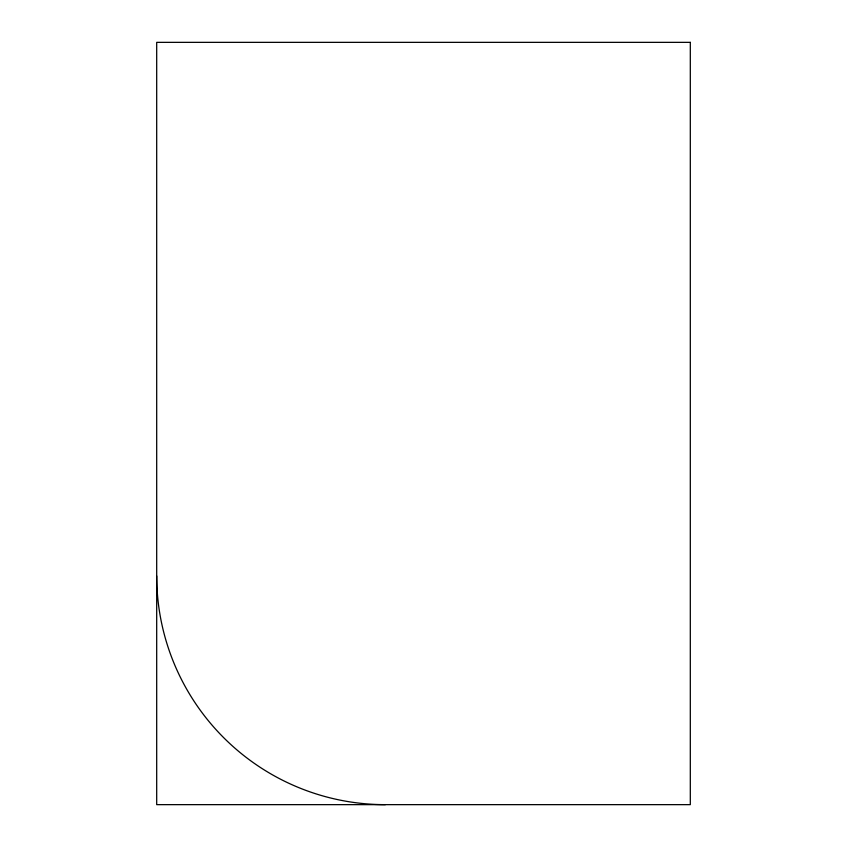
<?xml version="1.0" encoding="UTF-8"?>
<svg xmlns="http://www.w3.org/2000/svg" width="847" height="847" viewBox="0 0 847 847"><rect width="100%" height="100%" fill="white"/><g stroke="black" fill="none" stroke-linecap="round" stroke-linejoin="round"><path stroke-width="1.27" d="M385.385 804.65A228.69 228.69 0 0 1 156.695 575.96M690.305 42.35L156.695 42.35L156.695 804.65L690.305 804.65L690.305 42.35"/></g></svg>
